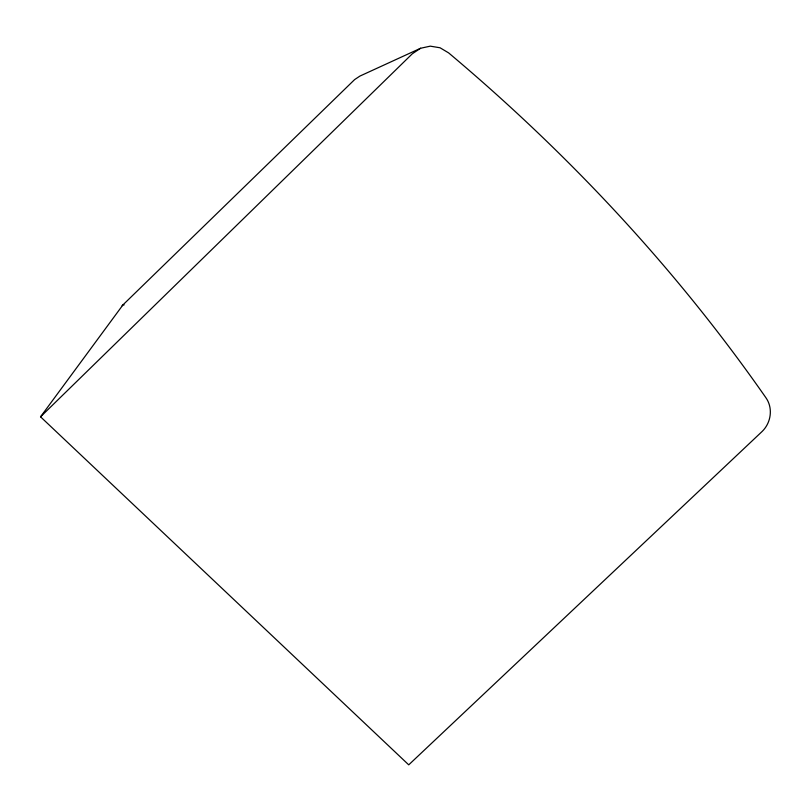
<?xml version="1.0" encoding="UTF-8"?>
<svg xmlns="http://www.w3.org/2000/svg" width="811" height="811" viewBox="0 0 811 811"><rect width="100%" height="100%" fill="white"/><g stroke="black" fill="none" stroke-linecap="round" stroke-linejoin="round"><path stroke-width="1.22" d="M122.096 305.717L354.64 79.579L359.932 76.072L420.605 48.255L430.286 46.156L440.059 47.778L448.625 52.887C568.592 153.725 676.435 269.211 766.03 397.907C773.228 408.298 771.058 422.744 762.178 431.422L408.734 764.844L40.55 416.813L122.988 304.855L124.124 304.895M40.55 416.813L412.312 53.779L420.605 48.255"/></g></svg>
